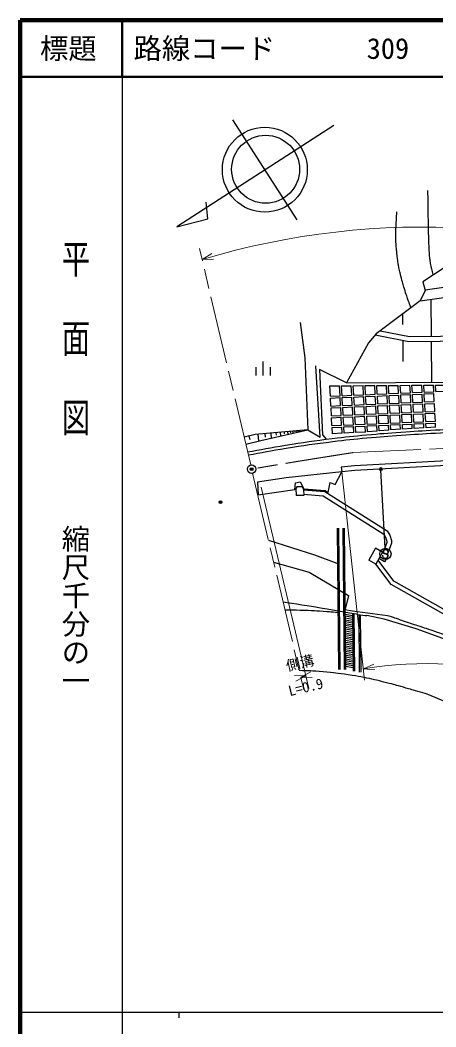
# Model space of a CAD drawing. Units: millimetres, scale not verified. Extents: x 40000 to 680000, y 20000 to 380000.
# Drawn here: x 40000 to 113340, y 202409 to 380000 of the extents above; entities that cross this region are included whole.
import ezdxf
from ezdxf.enums import TextEntityAlignment as Align

# ---------------------------------------------------------------- set-up
doc = ezdxf.new("R2010")
doc.units = ezdxf.units.MM
doc.header["$LTSCALE"] = 1000
doc.header["$PDMODE"] = 32
doc.header["$PDSIZE"] = 500
doc.linetypes.add('CHAIN', pattern=[18.5, 12, -1.5, 3.5, -1.5])
for name, color, linetype, lineweight in [('M-BGD', 7, 'Continuous', 25), ('M-BMK', 2, 'CHAIN', 13), ('M-STR-HTXT', 7, 'Continuous', 13), ('M-STR-STRC', 7, 'Continuous', 25), ('M-TTL', 2, 'Continuous', 140), ('M-TTL-BAND', 7, 'Continuous', 25), ('M-TTL-LINE', 7, 'Continuous', 50)]:
    doc.layers.add(name, color=color, linetype=linetype, lineweight=lineweight)
doc.layers.add('M-OTRS', color=6, linetype='Continuous')
doc.layers.add('M-TTL-TXT', color=7, linetype='Continuous')
doc.styles.add('@ＭＳ ゴシック', font='')
doc.styles.add('ＭＳ ゴシック', font='')
doc.styles.get('@ＭＳ ゴシック').set_extended_font_data('@MS Gothic')
doc.styles.get('ＭＳ ゴシック').set_extended_font_data('MS Gothic')

msp = doc.modelspace()

# ---------------------------------------------------------------- linework, layer by layer
at = {"layer": 'M-BGD'}
for p, q in [((88882, 344763), (77509, 362395)), ((95369, 361432), (67638, 343544)), ((73126, 344937), (72804, 347918)), ((67638, 343544), (73126, 344937)), ((112559, 324244), (112486, 330779)), ((107540, 326316), (107519, 328214)), ((107598, 319787), (107572, 323499)), ((112622, 316111), (112569, 323344)), ((82898, 317290), (82898, 319790)), ((81648, 317290), (81648, 318790)), ((84148, 317290), (84148, 318790)), ((97572, 316003), (92824, 318345)), ((92824, 318345), (93341, 306844)), ((94639, 315481), (96348, 315494)), ((94736, 313661), (94639, 315481)), ((96442, 313735), (96348, 315494)), ((96709, 315496), (98418, 315509)), ((96802, 313751), (96709, 315496)), ((98508, 313825), (98418, 315509)), ((98779, 315511), (100488, 315524)), ((98868, 313840), (98779, 315511)), ((100574, 313914), (100488, 315524)), ((100849, 315526), (102558, 315539)), ((100934, 313930), (100849, 315526)), ((102640, 314004), (102558, 315539)), ((102919, 315541), (104629, 315554)), ((103001, 314019), (102919, 315541)), ((104707, 314093), (104629, 315554)), ((104990, 315556), (106699, 315569)), ((105067, 314109), (104990, 315556)), ((106773, 314183), (106699, 315569)), ((107060, 315571), (108769, 315584)), ((107133, 314199), (107060, 315571)), ((108839, 314273), (108769, 315584)), ((109130, 315586), (110839, 315598)), ((109199, 314288), (109130, 315586)), ((109199, 314288), (110905, 314362)), ((110905, 314362), (110839, 315598)), ((111200, 315601), (112909, 315613)), ((111266, 314378), (111200, 315601)), ((111266, 314378), (112971, 314452)), ((112971, 314452), (112909, 315613)), ((113271, 315616), (114980, 315628)), ((113332, 314467), (113271, 315616)), ((113332, 314467), (115038, 314541)), ((94736, 313661), (96442, 313735)), ((94753, 313336), (96459, 313410)), ((94828, 311929), (94753, 313336)), ((96534, 312003), (96459, 313410)), ((96802, 313751), (98508, 313825)), ((96819, 313426), (98525, 313500)), ((96894, 312018), (96819, 313426)), ((98600, 312092), (98525, 313500)), ((98868, 313840), (100574, 313914)), ((98886, 313515), (100591, 313589)), ((98961, 312108), (98886, 313515)), ((100667, 312182), (100591, 313589)), ((100934, 313930), (102640, 314004)), ((100952, 313605), (102658, 313679)), ((101027, 312197), (100952, 313605)), ((102733, 312271), (102658, 313679)), ((103001, 314019), (104707, 314093)), ((103018, 313695), (104724, 313768)), ((103093, 312287), (103018, 313695)), ((104799, 312361), (104724, 313768)), ((105067, 314109), (106773, 314183)), ((105084, 313784), (106790, 313858)), ((105159, 312376), (105084, 313784)), ((106865, 312450), (106790, 313858)), ((107133, 314199), (108839, 314273)), ((107150, 313874), (108856, 313948)), ((107226, 312466), (107150, 313874)), ((108931, 312540), (108856, 313948)), ((109217, 313963), (110923, 314037)), ((109292, 312556), (109217, 313963)), ((109292, 312556), (110998, 312630)), ((110998, 312630), (110923, 314037)), ((111283, 314053), (112989, 314127)), ((111358, 312645), (111283, 314053)), ((111358, 312645), (113064, 312719)), ((113064, 312719), (112989, 314127)), ((94828, 311929), (96534, 312003)), ((94846, 311604), (96551, 311678)), ((94921, 310196), (94846, 311604)), ((96626, 310270), (96551, 311678)), ((96894, 312018), (98600, 312092)), ((96912, 311693), (98618, 311767)), ((96987, 310286), (96912, 311693)), ((98693, 310360), (98618, 311767)), ((98961, 312108), (100667, 312182)), ((98978, 311783), (100684, 311857)), ((99053, 310375), (98978, 311783)), ((100759, 310449), (100684, 311857)), ((101027, 312197), (102733, 312271)), ((101044, 311872), (102750, 311946)), ((101119, 310465), (101044, 311872)), ((102825, 310539), (102750, 311946)), ((103093, 312287), (104799, 312361)), ((103110, 311962), (104816, 312036)), ((103186, 310554), (103110, 311962)), ((104891, 310628), (104816, 312036)), ((105159, 312376), (106865, 312450)), ((105177, 312051), (106883, 312125)), ((105252, 310644), (105177, 312051)), ((106958, 310718), (106883, 312125)), ((107226, 312466), (108931, 312540)), ((107243, 312141), (108949, 312215)), ((107318, 310733), (107243, 312141)), ((107318, 310733), (109024, 310807)), ((109024, 310807), (108949, 312215)), ((109309, 312231), (111015, 312305)), ((109384, 310823), (109309, 312231)), ((109384, 310823), (111090, 310897)), ((111090, 310897), (111015, 312305)), ((111375, 312320), (113081, 312394)), ((111450, 310913), (111375, 312320)), ((111450, 310913), (113156, 310986)), ((113156, 310986), (113081, 312394)), ((94921, 310196), (96626, 310270)), ((94938, 309871), (96644, 309945)), ((95013, 308465), (94938, 309871)), ((96719, 308539), (96644, 309945)), ((96987, 310286), (98693, 310360)), ((97004, 309961), (98710, 310035)), ((97079, 308555), (97004, 309961)), ((98785, 308629), (98710, 310035)), ((99053, 310375), (100759, 310449)), ((99070, 310050), (100776, 310124)), ((99145, 308644), (99070, 310050)), ((100851, 308718), (100776, 310124)), ((101119, 310465), (102825, 310539)), ((101137, 310140), (102843, 310214)), ((101212, 308734), (101137, 310140)), ((102918, 308808), (102843, 310214)), ((103186, 310554), (104891, 310628)), ((103203, 310229), (104909, 310303)), ((103278, 308823), (103203, 310229)), ((104984, 308897), (104909, 310303)), ((105252, 310644), (106958, 310718)), ((105269, 310319), (106975, 310393)), ((105344, 308913), (105269, 310319)), ((107050, 308987), (106975, 310393)), ((107335, 310408), (109041, 310482)), ((107410, 309003), (107335, 310408)), ((107410, 309003), (109116, 309076)), ((109116, 309076), (109041, 310482)), ((109402, 310498), (111107, 310572)), ((109477, 309092), (109402, 310498)), ((109477, 309092), (111182, 309166)), ((111182, 309166), (111107, 310572)), ((111468, 310588), (113174, 310662)), ((111543, 309182), (111468, 310588)), ((111543, 309182), (113249, 309256)), ((113249, 309256), (113174, 310662)), ((85119, 307239), (85159, 306785)), ((85901, 307308), (85961, 306634)), ((86576, 307367), (86605, 307030)), ((87156, 307418), (87200, 306918)), ((87656, 307462), (87678, 307212)), ((88087, 307500), (88120, 307129)), ((88458, 307533), (88475, 307347)), ((88778, 307561), (88802, 307286)), ((89053, 307585), (89066, 307447)), ((89291, 307606), (89309, 307402)), ((95013, 308465), (96719, 308539)), ((95030, 308138), (96736, 308212)), ((95089, 307048), (95030, 308138)), ((96794, 307130), (96736, 308212)), ((97079, 308555), (98785, 308629)), ((97097, 308228), (98802, 308302)), ((97154, 307147), (97097, 308228)), ((98860, 307229), (98802, 308302)), ((99145, 308644), (100851, 308718)), ((99163, 308318), (100869, 308391)), ((99220, 307246), (99163, 308318)), ((100925, 307328), (99220, 307246)), ((100925, 307328), (100869, 308391)), ((101212, 308734), (102918, 308808)), ((101229, 308407), (102935, 308481)), ((101285, 307364), (101229, 308407)), ((102986, 307517), (101285, 307364)), ((102986, 307517), (102935, 308481)), ((103278, 308823), (104984, 308897)), ((103295, 308497), (105001, 308571)), ((103346, 307541), (103295, 308497)), ((105048, 307692), (103346, 307541)), ((105048, 307692), (105001, 308571)), ((105344, 308913), (107050, 308987)), ((105362, 308586), (107067, 308660)), ((105408, 307713), (105362, 308586)), ((107112, 307827), (105408, 307713)), ((107112, 307827), (107067, 308660)), ((107428, 308676), (109134, 308750)), ((107472, 307843), (107428, 308676)), ((109177, 307945), (107472, 307843)), ((109177, 307945), (109134, 308750)), ((109494, 308765), (111200, 308839)), ((109535, 307989), (109494, 308765)), ((111240, 308079), (109535, 307989)), ((111240, 308079), (111200, 308839)), ((111560, 308855), (113266, 308929)), ((111601, 308097), (111560, 308855)), ((113305, 308194), (111601, 308097)), ((113305, 308194), (113266, 308929)), ((80362, 306644), (80514, 306032)), ((81931, 306959), (82038, 305734)), ((83155, 307067), (83209, 306454)), ((84210, 307159), (84290, 306251)), ((93341, 306844), (94004, 306058)), ((96794, 307130), (95089, 307048)), ((98860, 307229), (97154, 307147)), ((96634, 301125), (96723, 300315)), ((88786, 297662), (88655, 297360)), ((88655, 297360), (88713, 296135)), ((89759, 297674), (88786, 297662)), ((89759, 297674), (89972, 297223)), ((89972, 297223), (90023, 296152)), ((90023, 296152), (88713, 296135)), ((90479, 296157), (90476, 296157)), ((95908, 290384), (96168, 265427)), ((96158, 290386), (96418, 265430)), ((96907, 290394), (97167, 265437)), ((97157, 290397), (97417, 265440)), ((102707, 286877), (101503, 284731)), ((104898, 285587), (102707, 286877)), ((103942, 286150), (102738, 284004)), ((102738, 284004), (101503, 284731)), ((104254, 284438), (103298, 285001)), ((104898, 285587), (104254, 284438)), ((97306, 276040), (98619, 275809)), ((98619, 275809), (104805, 274986)), ((98624, 275313), (98729, 265163)), ((98874, 275270), (98979, 265165)), ((97315, 275216), (98627, 274986)), ((97318, 274889), (98631, 274658)), ((97321, 274561), (98634, 274330)), ((97325, 274233), (98637, 274002)), ((97328, 273905), (98641, 273674)), ((97332, 273577), (98644, 273346)), ((99729, 275142), (99835, 264992)), ((99979, 275098), (100085, 264994)), ((97335, 273249), (98648, 273019)), ((97339, 272922), (98651, 272691)), ((97342, 272594), (98654, 272363)), ((97345, 272266), (98658, 272035)), ((97349, 271938), (98661, 271707)), ((97352, 271610), (98665, 271379)), ((97356, 271283), (98668, 271052)), ((97359, 270955), (98672, 270724)), ((97362, 270627), (98675, 270396)), ((97366, 270299), (98678, 270068)), ((97369, 269971), (98682, 269740)), ((97373, 269643), (98685, 269413)), ((97376, 269316), (98689, 269085)), ((97380, 268988), (98692, 268757)), ((97383, 268660), (98695, 268429)), ((97386, 268332), (98699, 268101)), ((97390, 268004), (98702, 267773)), ((97393, 267676), (98706, 267446)), ((97397, 267349), (98709, 267118)), ((97400, 267021), (98713, 266790)), ((97403, 266693), (98716, 266462)), ((97407, 266365), (98719, 266134)), ((97410, 266037), (98723, 265806)), ((117476, 258683), (112092, 261004))]:
    msp.add_line(p, q, dxfattribs=at)
for points in [[(143310, 353823), (133687, 350902), (123347, 343742), (123691, 342151), (111054, 333850), (111468, 332278), (110559, 330510), (102784, 324638), (101442, 323061), (97572, 316003), (132127, 316252), (150646, 320220), (175308, 321758), (166828, 330144), (165997, 330689), (166042, 331389), (158146, 339012), (158164, 340392), (154018, 349158), (154010, 349767), (155001, 352092), (148151, 353724)], [(96723, 300315), (86933, 299277), (81847, 298490), (82003, 296258), (88473, 297219), (88577, 298351), (89388, 298533), (90020, 297332), (93812, 297039), (94329, 296680), (94719, 298430), (95566, 298060)]]:
    msp.add_lwpolyline(points, close=True, dxfattribs=at)
for points in [[(111424, 332448), (123880, 334185), (129013, 334138), (130810, 334521), (135137, 336422), (148452, 339712), (153596, 340397), (157970, 340803)], [(110559, 330510), (123996, 332384), (129195, 332336), (131365, 332799), (135719, 334712), (148788, 337941), (153798, 338608), (158146, 339012)], [(103530, 325201), (108678, 324201), (130487, 324445), (141466, 328152), (150294, 330315), (154352, 330603), (166018, 331016)], [(102632, 324458), (108596, 323300), (130640, 323546), (141718, 327287), (150434, 329423), (154400, 329704), (166828, 330144)], [(89386, 326682), (90233, 320400), (90764, 307736), (81466, 306918), (79513, 306434)], [(79799, 305221), (82434, 305843), (90764, 307736), (92922, 306410), (92143, 319020)], [(146825, 303070), (138719, 303115), (116327, 302296), (98961, 301382), (96634, 301125)], [(146765, 302255), (138732, 302299), (116363, 301481), (99027, 300569), (96723, 300315)], [(89975, 297158), (93743, 296870), (104742, 289897), (105201, 289123), (105501, 288215), (105500, 287711), (104733, 285682)], [(90014, 296353), (93483, 296087), (104152, 289324), (104469, 288789), (104701, 288087), (104700, 287858), (104034, 286096)], [(83806, 288249), (91931, 285694), (95892, 284223)], [(84718, 284388), (90982, 282599), (97913, 278500), (97334, 276083)], [(164432, 249928), (153432, 254989), (132131, 266537), (118732, 273797), (105942, 281006), (103151, 284731)], [(164119, 249247), (153097, 254319), (131774, 265879), (118370, 273142), (105437, 280431), (102747, 284021)], [(138094, 258186), (121973, 267377), (115882, 270442), (109858, 272594), (104221, 274352), (101160, 274963)]]:
    msp.add_lwpolyline(points, dxfattribs=at)
for centre, radius in [((83172, 353615), 7493), ((83310, 353693), 5995), ((80844, 300796), 750)]:
    msp.add_circle(centre, radius, dxfattribs=at)
for points, knots in [([(111881, 349927), (111886, 349466), (111904, 348082), (111910, 347621), (111916, 347160), (111937, 345775), (111945, 345313), (111953, 344850), (111982, 343461), (111993, 342998), (112005, 342534), (112046, 341140), (112060, 340675), (112066, 340494), (112086, 339951), (112095, 339770), (112104, 339589), (112134, 339046), (112147, 338865), (112161, 338685), (112209, 338143), (112230, 337963), (112251, 337783), (112326, 337243), (112357, 337064), (112391, 336871), (112509, 336295), (112553, 336103), (112598, 335911), (112747, 335338), (112800, 335148), (112809, 335115), (112821, 335071), (112835, 335021)], [0, 0, 0, 0, 1, 1, 1, 2, 2, 2, 3, 3, 3, 4, 4, 4, 5, 5, 5, 6, 6, 6, 7, 7, 7, 8, 8, 8, 9, 9, 9, 10, 10, 10, 11, 11, 11, 11]), ([(108941, 329288), (108848, 329532), (108756, 329775), (108710, 329897), (108618, 330146), (108346, 330895), (108263, 331147), (108117, 331588), (107691, 332916), (107564, 333363), (107436, 333810), (107091, 335161), (106991, 335614), (106893, 336066), (106639, 337428), (106573, 337883), (106508, 338336), (106370, 339697), (106336, 340151), (106313, 340454), (106289, 341360), (106286, 341661), (106283, 341963), (106297, 342865), (106305, 343165), (106314, 343466), (106356, 344365), (106371, 344665), (106387, 344965), (106440, 345864), (106461, 346163)], [0, 0, 0, 0, 1, 1, 1, 2, 2, 2, 3, 3, 3, 4, 4, 4, 5, 5, 5, 6, 6, 6, 7, 7, 7, 8, 8, 8, 9, 9, 9, 10, 10, 10, 10]), ([(80253, 303299), (82566, 303739), (84250, 304043), (86906, 304478), (90111, 305002), (91913, 305260), (95135, 305664), (97487, 305959), (98810, 306091), (101170, 306309), (103533, 306527), (104859, 306627), (107226, 306794), (109594, 306961), (110923, 307031), (113293, 307163), (115664, 307295), (116993, 307348), (119364, 307459)], [0, 0, 0, 0, 1, 1, 1, 2, 2, 2, 3, 3, 3, 4, 4, 4, 5, 5, 5, 6, 6, 6, 6]), ([(101115, 306847), (103482, 307065), (104810, 307166), (107181, 307333), (109553, 307500), (110884, 307570), (113259, 307703), (115633, 307835), (116964, 307888), (119340, 307999), (120570, 308056), (121259, 308084), (122489, 308139), (123718, 308194), (124407, 308223), (125636, 308281)], [0, 0, 0, 0, 1, 1, 1, 2, 2, 2, 3, 3, 3, 4, 4, 4, 5, 5, 5, 5]), ([(80128, 303826), (82464, 304270), (84154, 304575), (86828, 305013), (90037, 305538), (91842, 305796), (95069, 306201), (97425, 306497), (98750, 306629), (101115, 306847)], [0, 0, 0, 0, 1, 1, 1, 2, 2, 2, 3, 3, 3, 3]), ([(104805, 274986), (105053, 274902), (105799, 274652), (106047, 274568), (106296, 274485), (107042, 274235), (107290, 274152), (107539, 274069), (108285, 273820), (108534, 273737), (108783, 273654), (109530, 273407), (109779, 273325), (110081, 273225), (110987, 272928), (111288, 272827), (111590, 272727), (112493, 272423), (112793, 272319), (113093, 272214), (113990, 271894), (114287, 271783), (114584, 271671), (115471, 271325), (115764, 271204), (116051, 271085), (116905, 270712), (117187, 270583), (117470, 270455), (118312, 270054), (118592, 269917), (118871, 269781), (119704, 269360), (119981, 269217), (120257, 269075), (121084, 268641), (121359, 268495), (121714, 268306), (122776, 267735), (123129, 267543), (123482, 267351), (124538, 266772), (124890, 266578), (125242, 266384), (126295, 265798), (126646, 265603), (126996, 265407), (128048, 264820), (128398, 264623)], [0, 0, 0, 0, 1, 1, 1, 2, 2, 2, 3, 3, 3, 4, 4, 4, 5, 5, 5, 6, 6, 6, 7, 7, 7, 8, 8, 8, 9, 9, 9, 10, 10, 10, 11, 11, 11, 12, 12, 12, 13, 13, 13, 14, 14, 14, 15, 15, 15, 16, 16, 16, 16]), ([(112092, 261004), (111498, 261184), (109713, 261713), (109117, 261886), (108521, 262058), (106732, 262568), (106134, 262729), (105536, 262890), (103736, 263353), (103133, 263495), (102531, 263637), (100717, 264037), (100108, 264146), (99226, 264303), (96570, 264721), (95680, 264826)], [0, 0, 0, 0, 1, 1, 1, 2, 2, 2, 3, 3, 3, 4, 4, 4, 5, 5, 5, 5])]:
    msp.add_open_spline(points, degree=3, knots=knots, dxfattribs=at)
for points in [[(92677, 276341), (91464, 276541), (88114, 277077), (86383, 277334)], [(86704, 275976), (87156, 275982), (87546, 275985), (87797, 275983)], [(87797, 275983), (88706, 275976), (91433, 275867), (92341, 275823)], [(92341, 275823), (92784, 275802), (94110, 275696), (94551, 275658)], [(99556, 275146), (98182, 275397), (94055, 276113), (92677, 276341)], [(94551, 275658), (94841, 275634), (95512, 275571), (96063, 275518)], [(99555, 275147), (100121, 275082), (100853, 274998), (101160, 274963)], [(91206, 265195), (90804, 265215), (90039, 265235), (89237, 265249)], [(95680, 264826), (94788, 264931), (92103, 265151), (91206, 265195)]]:
    msp.add_open_spline(points, degree=3, dxfattribs=at)
msp.add_point((80844, 300796), dxfattribs=at)
at = {"layer": 'M-BMK'}
for p, q in [((80671, 301526), (71652, 339726)), ((98717, 303709), (146738, 305862)), ((81016, 300066), (90035, 261867))]:
    msp.add_line(p, q, dxfattribs=at)
msp.add_open_spline([(98717, 303709), (97255, 303483), (92871, 302791), (91411, 302556), (89951, 302321), (85572, 301609), (84113, 301362), (83571, 301270), (82626, 301107), (81578, 300924)], degree=3, knots=[0, 0, 0, 0, 1, 1, 1, 2, 2, 2, 3, 3, 3, 3], dxfattribs=at)
at = {"layer": 'M-OTRS'}
msp.add_point((75336, 294976), dxfattribs=at)
at = {"layer": 'M-STR-HTXT'}
for p, q in [((73814, 338829), (72112, 337779)), ((72112, 337779), (74111, 337837)), ((100778, 263554), (96723, 300315)), ((82526, 297586), (90911, 262073)), ((102368, 266395), (100559, 265542)), ((91268, 265053), (89507, 264106)), ((100559, 265542), (102552, 265377)), ((90383, 264312), (88384, 264372)), ((88621, 263365), (90383, 264312)), ((89507, 264106), (90383, 264312)), ((89507, 264106), (91506, 264046))]:
    msp.add_line(p, q, dxfattribs=at)
for radius, start, end in [(135721, 27.37871, 106.66457), (58724, 41.95068, 100.27298)]:
    msp.add_arc((111032, 207759), radius, start, end, dxfattribs=at)
at = {"layer": 'M-STR-STRC'}
for p, q in [((104378, 286831), (103650, 300662)), ((104035, 285973), (103936, 286091)), ((104280, 285834), (104035, 285973)), ((104581, 285831), (104280, 285834)), ((104826, 285719), (104581, 285831)), ((104932, 285583), (104826, 285719))]:
    msp.add_line(p, q, dxfattribs=at)
for centre, radius in [((103643, 300812), 150), ((103643, 300812), 120), ((103643, 300812), 90), ((103643, 300812), 60), ((103643, 300812), 30), ((104431, 285832), 1000)]:
    msp.add_circle(centre, radius, dxfattribs=at)
for centre, start, end in [((104436, 286087), 359.55488, 179.55488), ((104432, 285587), 179.55488, 359.55488)]:
    msp.add_arc(centre, 500, start, end, dxfattribs=at)
msp.add_point((103643, 300812), dxfattribs=at)
at = {"layer": 'M-TTL'}
for p, q in [((40000, 380000), (40000, 20000)), ((680000, 380000), (40000, 380000))]:
    msp.add_line(p, q, dxfattribs=at)
at = {"layer": 'M-TTL-BAND'}
for p, q in [((58000, 370000), (58000, 20000)), ((40000, 205000), (579000, 205000)), ((68000, 205000), (68000, 204000))]:
    msp.add_line(p, q, dxfattribs=at)
at = {"layer": 'M-TTL-LINE'}
for p, q in [((58000, 380000), (58000, 370000)), ((40000, 370000), (680000, 370000))]:
    msp.add_line(p, q, dxfattribs=at)

# ---------------------------------------------------------------- texts
at = {"layer": 'M-STR-HTXT', "style": 'ＭＳ ゴシック'}
msp.add_text('側溝', height=1833, rotation=13.285, dxfattribs=at).set_placement((89715, 265182), align=Align.BOTTOM_CENTER)
at = {"layer": 'M-STR-HTXT', "style": '@ＭＳ ゴシック'}
msp.add_text('L=0.9', height=1833, rotation=13.285, dxfattribs=at).set_placement((90175, 263236), align=Align.TOP_CENTER)
at = {"layer": 'M-TTL-BAND', "style": '@ＭＳ ゴシック', "width": 1.4}
msp.add_text('平  面  図', height=3666, rotation=270, dxfattribs=at).set_placement((49777, 306475), align=Align.MIDDLE_RIGHT)
at = {"layer": 'M-TTL-BAND', "style": '@ＭＳ ゴシック'}
msp.add_text('縮尺千分の一', height=3666, rotation=270, dxfattribs=at).set_placement((49777, 261030), align=Align.MIDDLE_RIGHT)
at = {"layer": 'M-TTL-TXT', "style": 'ＭＳ ゴシック'}
msp.add_text('標題', height=3666, dxfattribs=at).set_placement((48500, 375000), align=Align.MIDDLE_CENTER)
for s, p in [('路線コード', (60000, 375000)), ('309', (101142, 375000))]:
    msp.add_text(s, height=3666, dxfattribs=at).set_placement(p, align=Align.MIDDLE_LEFT)

doc.saveas('drawing.dxf')
